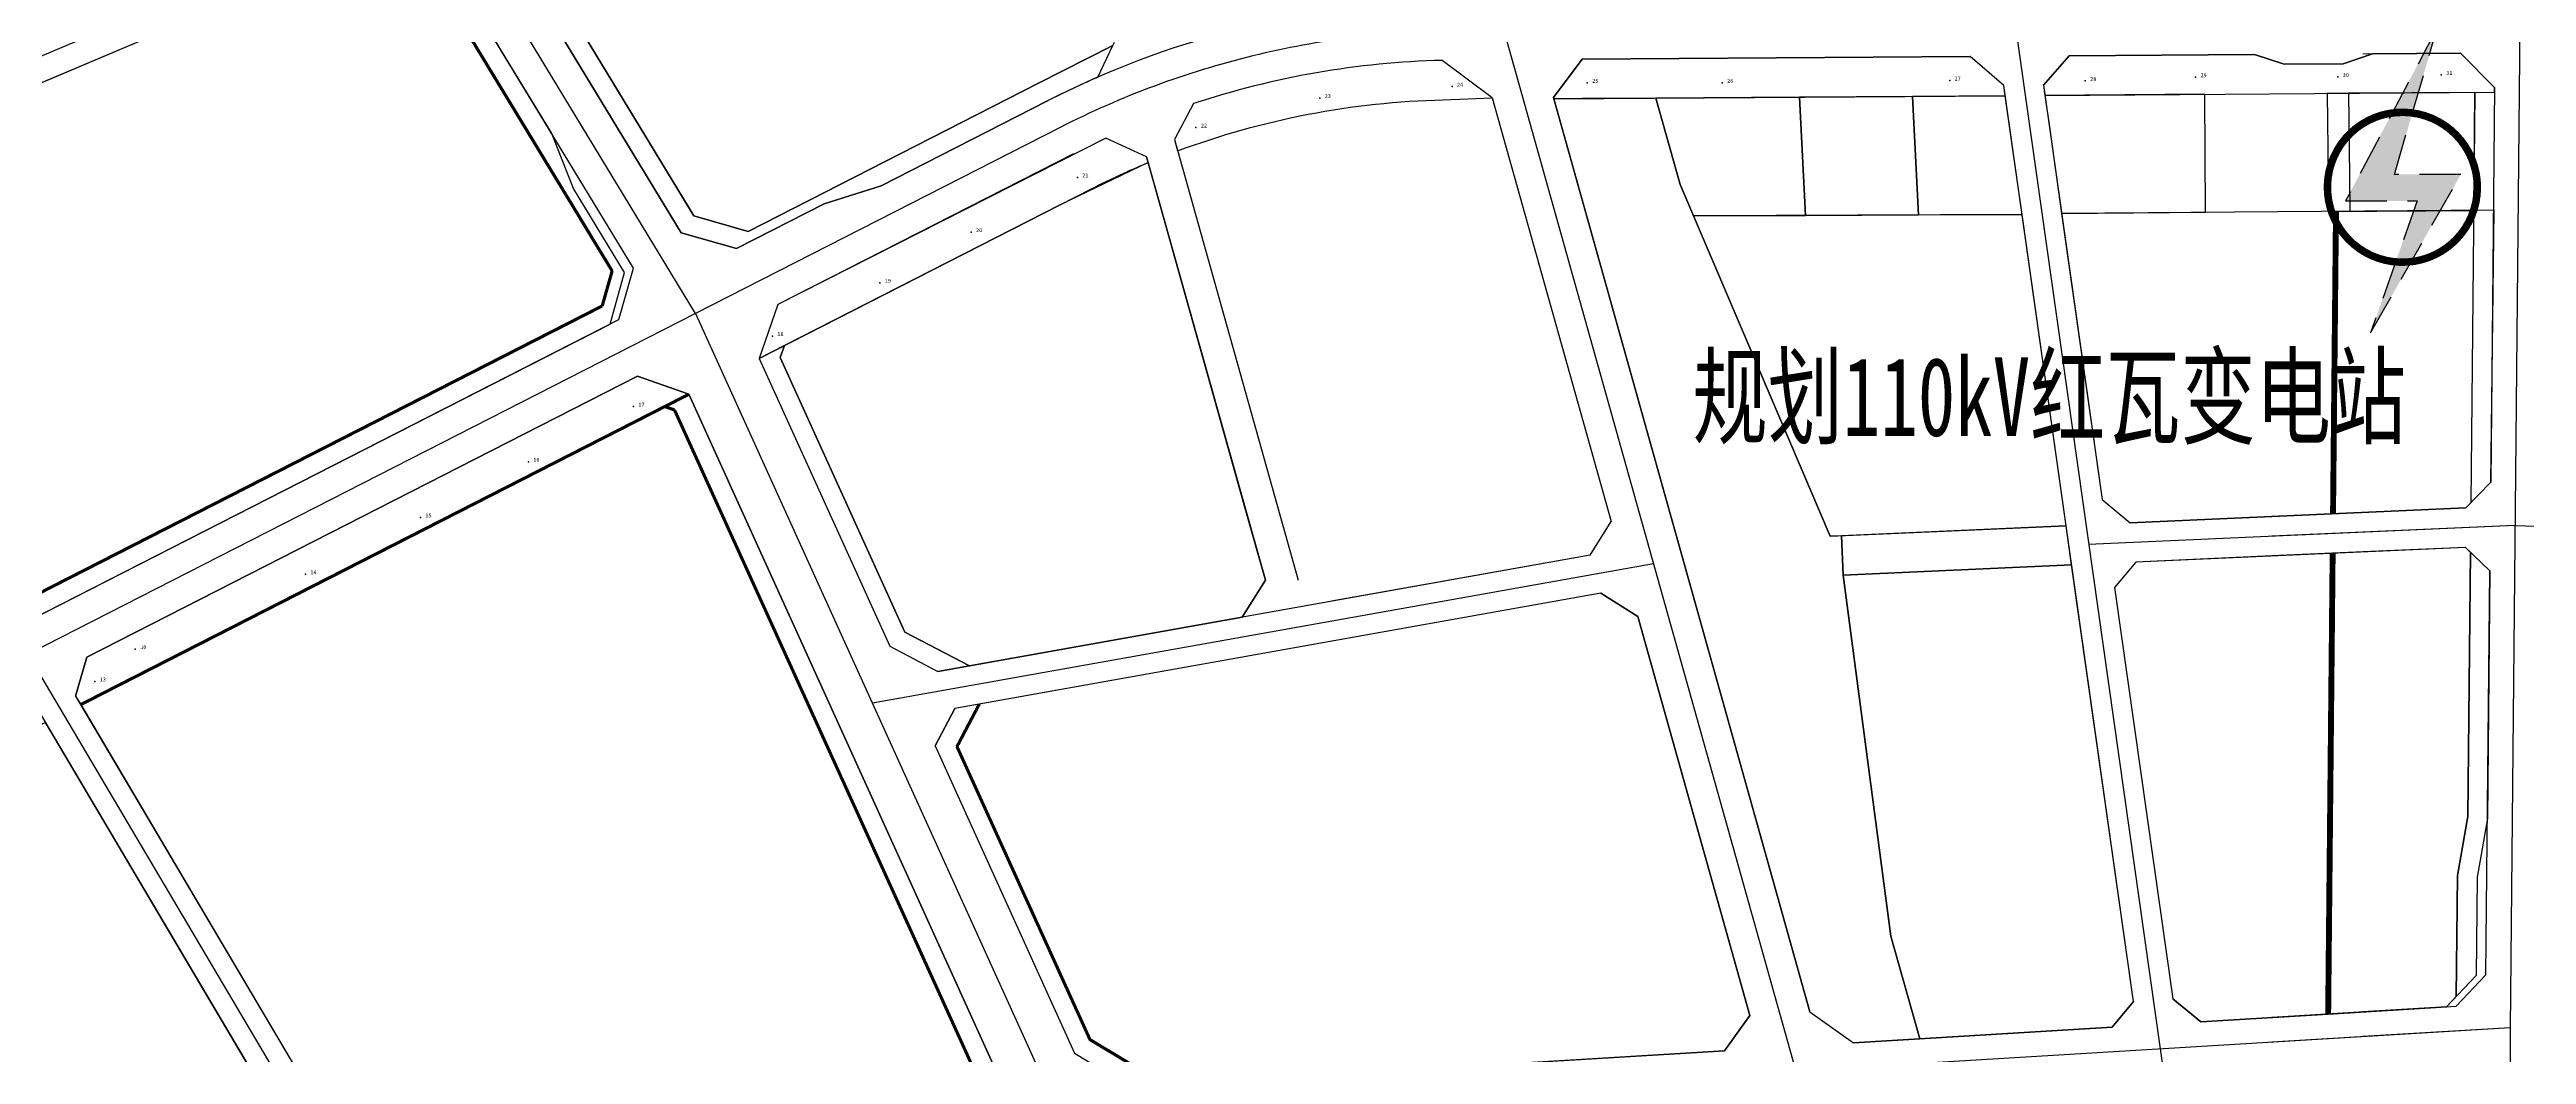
# Model space of a CAD drawing. Header units: inches. Extents: x 10610 to 28805, y 1423 to 10487.
# Drawn here: x 15224 to 16483, y 4879 to 5390 of the extents above; entities that cross this region are included whole.
import ezdxf

# ---------------------------------------------------------------- set-up
doc = ezdxf.new("R2010")
doc.units = ezdxf.units.IN
doc.header["$LTSCALE"] = 10
doc.header["$MEASUREMENT"] = 0
for name, pattern in [('CENTER', [2, 1.25, -0.25, 0.25, -0.25]), ('DASHED', [0.75, 0.5, -0.25]), ('DASHEDX2', [1.5, 1, -0.5]), ('HIDDENX2', [0.75, 0.5, -0.25])]:
    doc.linetypes.add(name, pattern=pattern)
for name, color, linetype in [('1地块界线', 7, 'DASHEDX2'), ('1道路中线', 7, 'CENTER'), ('1道路红线', 7, 'Continuous'), ('80m线', 7, 'DASHED'), ('B-C', 233, 'Continuous'), ('B-C2', 220, 'Continuous'), ('B-G12', 102, 'Continuous'), ('B-G22', 122, 'Continuous'), ('B-R21', 51, 'Continuous'), ('B-R22', 21, 'Continuous'), ('B-U12', 144, 'Continuous'), ('Error_Layer', 7, 'Continuous'), ('粘贴', 7, 'Continuous'), ('防护绿地', 5, 'Continuous')]:
    doc.layers.add(name, color=color, linetype=linetype)
doc.styles.add('LY', font='simhei.ttf', dxfattribs={"height": 110})
doc.styles.get("Standard").update_dxf_attribs({"font": ''})
doc.styles.get('Standard').set_extended_font_data('SimSun')

# ---------------------------------------------------------------- blocks, each defined once
blk = doc.blocks.new('规划110')
at = {"linetype": 'HIDDENX2'}
blk.add_hatch(color=8, dxfattribs=at).paths.add_polyline_path([(4.227091767660255, 19.33197846131247), (-6.871658793535659, -1.657935183404391), (1.783887494735751, -1.657935183404391), (-3.841519912506243, -17.62183435089514), (7.066970484783582, 1.545551573154), (-0.9647208968597454, 1.545551573154)])
at = {"color": 8, "linetype": 'HIDDENX2'}
blk.add_lwpolyline([(4.227091767660255, 19.33197846131247), (-6.871658793535659, -1.657935183404391), (1.783887494735751, -1.657935183404391), (-3.841519912506243, -17.62183435089514), (7.066970484783582, 1.545551573154), (-0.9647208968597454, 1.545551573154)], close=True, dxfattribs=at)
at = {"color": 8, "const_width": 0.9071423109291816}
blk.add_lwpolyline([(6.421601556301908, -6.40732008564396, 102.191606915449), (6.165958904286995, -6.653695816494746, 0.009785539440899585)], format="xyb", close=True, dxfattribs=at)
blk = doc.blocks.new('357457')
at = {"color": 8}
for p in [(16314.839, 5375.661, -5.138), (16314.839, 5375.661, -5.138), (16387.132, 5375.786, -5.091), (16387.132, 5375.786, -5.091), (16439.717, 5376.865, -5.165), (16439.717, 5376.865, -5.165), (15869.723, 5365.097, -4.853), (15869.723, 5365.097, -4.853), (15936.924, 5370.891, -5.213), (15936.924, 5370.891, -5.213), (16005.664, 5372.812, -4.981), (16005.664, 5372.812, -4.981), (16074.242, 5372.792, -4.997), (16074.242, 5372.792, -4.997), (16189.855, 5373.979, -5.093), (16189.855, 5373.979, -5.093), (16258.767, 5373.761, -5.013), (16258.767, 5373.761, -5.013), (15806.761, 5350.09, -5.604), (15806.761, 5350.09, -5.604), (15746.523, 5324.773, -4.917), (15746.523, 5324.773, -4.917), (15692.497, 5296.921, -5.588), (15692.497, 5296.921, -5.588), (15646.158, 5271.217, -5.792), (15646.158, 5271.217, -5.792), (15591.558, 5244.096, -5.365), (15591.558, 5244.096, -5.365), (15520.876, 5208.217, -4.851), (15520.876, 5208.217, -4.851), (15467.492, 5180.203, -5.476), (15467.492, 5180.203, -5.476), (15412.653, 5151.935, -5.197), (15412.653, 5151.935, -5.197), (15354.166, 5123.017, -5.112), (15354.166, 5123.017, -5.112), (15267.694, 5084.95, -6.237), (15267.694, 5084.95, -6.237), (15247.147, 5068.586, -5.274), (15247.147, 5068.586, -5.274)]:
    blk.add_point(p, dxfattribs=at)
for s, p in [('27', (16192.355, 5373.979)), ('28', (16261.267, 5373.761)), ('29', (16317.339, 5375.661)), ('30', (16389.632, 5375.786)), ('31', (16442.217, 5376.865)), ('23', (15872.223, 5365.097)), ('24', (15939.424, 5370.891)), ('25', (16008.164, 5372.812)), ('26', (16076.742, 5372.792)), ('22', (15809.261, 5350.09)), ('21', (15749.023, 5324.773)), ('20', (15694.997, 5296.921)), ('19', (15648.658, 5271.217)), ('18', (15594.058, 5244.096)), ('17', (15523.376, 5208.217)), ('16', (15469.992, 5180.203)), ('15', (15415.153, 5151.935)), ('14', (15356.666, 5123.017)), ('J0', (15270.194, 5084.95)), ('13', (15249.647, 5068.586))]:
    blk.add_text(s, height=2, dxfattribs=at).set_placement(p)

msp = doc.modelspace()

# ---------------------------------------------------------------- linework, layer by layer
at = {"layer": '1地块界线', "color": 8, "ltscale": 20, "const_width": 1.6, "flags": 128}
for points in [[(15510.06638409262, 5277.199463125942), (15408.36030354796, 5444.757534377091)], [(15505.01178006751, 5259.397194835586), (15510.06638409262, 5277.199463125941)], [(14988.64710610419, 4995.831099130337), (15505.01178006751, 5259.397194835587)], [(15239.9508424554, 5056.738999130846), (15549.1231194456, 5214.548651989475)], [(15536.80612409731, 5208.261733967274), (15541.75762393828, 5206.530387739101)], [(15541.75762393828, 5206.530387739101), (15695.49607569013, 4867.828964453308)], [(15685.3174863125, 5035.419416241035), (15696.65166610872, 5056.978250824394)], [(15685.3174863125, 5035.419416241035), (15752.92767969558, 4886.467293551258), (15790.94581136709, 4863.571896571869)]]:
    msp.add_lwpolyline(points, dxfattribs=at)
at = {"layer": '1道路中线', "color": 8, "ltscale": 50}
for p, q in [((15010.55782018107, 5297.786772738345), (15421.23292067873, 5471.730686818212)), ((15010.55782018107, 5297.786772738345), (15421.23292067873, 5471.730686818212)), ((16479.61434797898, 5403.114850078309), (16474.64623488373, 4892.528005638304)), ((16479.61434797898, 5403.114850078309), (16474.64623488373, 4892.528005638304)), ((16479.61434797898, 5403.114850078309), (16474.64623488373, 4892.528005638304)), ((16479.61434797898, 5403.114850078309), (16474.64623488373, 4892.528005638304)), ((16479.61434797898, 5403.114850078309), (16474.64623488373, 4892.528005638304)), ((16479.61434797898, 5403.114850078309), (16474.64623488373, 4892.528005638304)), ((15963.32968746994, 5399.491893530318), (16248.67293818526, 4382.175436939704)), ((15737.78126946679, 5350.140470388018), (15552.45533209132, 5255.545243003351)), ((15552.4553979384, 5255.545276613431), (14785.59124320293, 4864.117664711576)), ((16477.13029143136, 5147.821427858307), (16260.46007073875, 5138.169345092825)), ((16477.13029143136, 5147.821427858307), (16353.62162063399, 5142.319444664769)), ((16477.13029143136, 5147.821427858307), (16353.62162063399, 5142.319444664769)), ((16477.13029143136, 5147.821427858307), (16353.62162063399, 5142.319444664769)), ((16477.13029143136, 5147.821427858307), (16353.62162063399, 5142.319444664769)), ((16477.13029143136, 5147.821427858307), (16399.78104603098, 5144.375724447541)), ((16039.38932258264, 5128.321230518479), (15642.37336512374, 5057.446683923944)), ((15213.1793077601, 5082.369846605622), (15441.27305557507, 4696.591186310729)), ((16474.64623488373, 4892.528005638304), (15737.52942466949, 4847.808220448078)), ((16474.64623488373, 4892.528005638304), (16353.62162063399, 4885.185621531767)), ((16474.64623488373, 4892.528005638304), (16353.62162063399, 4885.185621531767)), ((16474.64623488373, 4892.528005638304), (16353.62162063399, 4885.185621531767)), ((16474.64623488373, 4892.528005638304), (16353.62162063399, 4885.185621531767)), ((16474.64623488373, 4892.528005638304), (16399.78104603098, 4887.986045507524)), ((16474.64623488373, 4892.528005638305), (16473.96693727639, 4459.312873524143)), ((16474.64623488373, 4892.528005638305), (16473.96693727639, 4459.312873524143)), ((16474.64623488373, 4892.528005638305), (16473.96693727639, 4459.312873524143)), ((16474.64623488373, 4892.528005638305), (16473.96693727639, 4459.312873524143)), ((16474.64623488373, 4892.528005638305), (16473.96693727639, 4459.312873524143)), ((16474.64623488373, 4892.528005638305), (16473.96693727639, 4459.312873524143))]:
    msp.add_line(p, q, dxfattribs=at)
for points in [[(15552.4553979384, 5255.545276613431), (15467.19449771926, 5396.010333120156), (15467.1944216014, 5396.01033258601), (15110.63176605352, 5983.43785436096), (15108.8466551839, 5986.437482116135), (15107.11416691804, 5989.467807493908), (15105.43482898868, 5992.527907427813), (15103.8091529384, 5995.616849781764), (15102.23763396387, 5998.733693633999), (15100.72075076501, 6001.877489563685), (15099.25896539913, 6005.047279940128), (15097.85272314021, 6008.242099214473), (15095.74574515154, 6013.33694547109), (15036.51961447223, 6162.333424535597)], [(16223.22147904927, 5401.315648408377), (16296.74880107577, 4881.73523179901)], [(15552.45533209132, 5255.545243003352), (15737.5294246695, 4847.808220448078)], [(17386.55385966173, 4898.930568488495), (16474.64631478054, 4892.528010485526)], [(16296.74880107577, 4881.73523179901), (16330.21677486137, 4655.218754676969)]]:
    msp.add_lwpolyline(points, dxfattribs=at)
at = {"layer": '1道路中线', "color": 8, "linetype": 'CENTER', "ltscale": 20}
msp.add_lwpolyline([(16477.13029143136, 5147.821427858307), (16730.07966432123, 5139.660225541651)], dxfattribs=at)
at = {"layer": '1道路中线', "color": 8, "ltscale": 50}
msp.add_arc((15942.36358177019, 4949.333687146279), 449.9999999999994, 90.4020586475069, 117.0409605236147, dxfattribs=at)
at = {"layer": '1道路红线', "color": 8}
for p, q in [((15545.06825975584, 5296.623401118555), (15280.7686541473, 5732.050076087526)), ((15545.06825975583, 5296.623401118555), (15280.76865414729, 5732.050076087526)), ((15048.30986568775, 5300.201857814498), (15397.71508186917, 5448.19454309994)), ((16003.07659777396, 5384.770442682173), (16200.25287427688, 5386.15410006483)), ((16250.52370630263, 5386.506868709712), (16344.76790858105, 5387.168214428213)), ((16344.76790858105, 5387.168214428212), (16359.80262521735, 5382.273595376033)), ((16359.80262521735, 5382.273595376033), (16389.80188659401, 5382.484111063894)), ((16389.80188659401, 5382.484111063894), (16404.76643133437, 5387.589245803936)), ((16404.76643133437, 5387.589245803937), (16449.46736693427, 5387.902928467243)), ((16404.76643133437, 5387.589245803936), (16449.46736693426, 5387.902928467244)), ((16449.46736693427, 5387.902928467243), (16466.79666559715, 5370.5265576486)), ((16449.46736693427, 5387.902928467243), (16466.79666559715, 5370.5265576486)), ((16449.46736693427, 5387.902928467243), (16466.79666559715, 5370.5265576486)), ((15957.381828932, 5365.155035830689), (16017.78901173022, 5149.789082709858)), ((15957.381828932, 5365.155035830689), (16017.78901173022, 5149.789082709858)), ((16237.53348512341, 5371.548938244643), (16267.3373153956, 5160.940335583976)), ((16466.79666559715, 5370.5265576486), (16464.84334144649, 5169.777984672289)), ((16466.79666559715, 5370.5265576486), (16464.84334144649, 5169.777984672289)), ((16466.79666559715, 5370.5265576486), (16464.84334144649, 5169.777984672289)), ((15805.56865824297, 5362.264854409274), (15795.84308905265, 5343.974888351752)), ((15761.00673151355, 5344.725509096341), (15594.30767156474, 5260.066744286638)), ((15781.703051524, 5335.142268629278), (15761.00673151355, 5344.725509096341)), ((15795.84308905265, 5343.974888351752), (15858.66998077002, 5119.982098263686)), ((15744.60067987691, 5336.780244279958), (15594.30767156474, 5260.066744286638)), ((15781.703051524, 5335.142268629278), (15842.05816261082, 5119.961963526384)), ((15594.30767156474, 5260.066744286638), (15584.76043604054, 5232.762479887908)), ((15594.30767156474, 5260.066744286638), (15584.76043604054, 5232.762479887908)), ((15584.76043604054, 5232.762479887908), (15651.19260527629, 5086.405664037876)), ((15584.76043604054, 5232.762479887908), (15651.19260527629, 5086.405664037876)), ((15243.11246012107, 5080.807481641642), (15523.01564018793, 5223.677418462585)), ((15523.01564018793, 5223.677418462585), (15549.09567428522, 5214.558248490824)), ((15549.09567428522, 5214.558248490824), (15706.25870801779, 4868.312123292041)), ((16452.2341041617, 5156.722286261439), (16464.84334144649, 5169.777984672287)), ((16007.07342220992, 5132.710350321615), (16017.78901173022, 5149.789082709858)), ((16007.07342220992, 5132.710350321615), (16017.78901173022, 5149.789082709858)), ((16267.3373153956, 5160.940335583976), (16281.57639158214, 5149.119938504004)), ((16452.2341041617, 5156.722286261439), (16281.57639158214, 5149.119938504004)), ((16452.2341041617, 5156.722286261439), (16353.62162063399, 5152.32936207612)), ((16452.03922265413, 5136.693769985263), (16284.39170827786, 5129.225518561445)), ((16452.03922265413, 5136.693769985263), (16353.62162063399, 5132.30952725342)), ((16464.40521640536, 5124.750651772452), (16452.03922265413, 5136.693769985263)), ((16007.07342220992, 5132.710350321615), (15675.65334609718, 5073.545857848418)), ((16007.07342220992, 5132.710350321615), (15875.74871315827, 5109.266508743387)), ((16284.39170827786, 5129.225518561445), (16273.65555342838, 5116.292541283437)), ((16464.40521640536, 5124.750651772451), (16463.18108122278, 4998.942863571751)), ((16464.40521640536, 5124.750651772451), (16463.18108122278, 4998.942863571751)), ((16012.50010864147, 5113.36292437852), (15684.18375417108, 5054.752502491213)), ((16012.50010864147, 5113.36292437852), (15684.18375417108, 5054.752502491213)), ((15842.05816261082, 5119.961963526384), (15830.25162396137, 5101.144453426416)), ((16012.50010864147, 5113.36292437852), (16031.31761874144, 5101.556385729074)), ((16012.50010864147, 5113.36292437852), (16031.31761874144, 5101.556385729074)), ((16273.65555342838, 5116.292541283437), (16303.25392424365, 4907.135816744819)), ((15830.25162396137, 5101.144453426416), (15675.65334609718, 5073.545857848418)), ((16031.31761874144, 5101.556385729074), (16088.20409583303, 4898.742584604743)), ((16031.31761874144, 5101.556385729074), (16088.20409583303, 4898.742584604743)), ((15651.19260527629, 5086.405664037876), (15675.65334609718, 5073.545857848418)), ((15651.19260527629, 5086.405664037876), (15675.65334609718, 5073.545857848418)), ((15237.3864884974, 5061.076132629307), (15437.46101648271, 4722.686833910273)), ((15219.53854865515, 5051.966075226466), (15419.61307664046, 4713.576776507432)), ((15674.18921210165, 5035.74180360649), (15684.18375417108, 5054.752502491213)), ((15674.18921210165, 5035.74180360649), (15684.18375417108, 5054.752502491213)), ((15674.18921210165, 5035.74180360649), (15745.1063652668, 4879.504112653396)), ((15674.18921210165, 5035.74180360649), (15745.10636526679, 4879.504112653396)), ((16088.20409583303, 4898.742584604743), (16075.46233339412, 4880.833092588308)), ((16088.20409583303, 4898.742584604743), (16075.46233339412, 4880.833092588308)), ((16118.8405137399, 4900.601250705974), (16141.0345168551, 4884.811259845104)), ((16283.2266000902, 4905.920788649318), (16272.50100163226, 4892.787136771912)), ((16317.48244403865, 4895.516094264245), (16303.25392424365, 4907.135816744819)), ((16382.38507785588, 4899.453640935773), (16317.48244403865, 4895.516094264245)), ((16442.28452151874, 4903.087651470465), (16353.62162063399, 4897.708604585405)), ((16272.50100163226, 4892.787136771912), (16141.0345168551, 4884.811259845104)), ((15745.1063652668, 4879.504112653396), (15773.33605915569, 4862.503538985616)), ((15745.10636526679, 4879.504112653396), (15773.33605915569, 4862.503538985616)), ((16075.46233339412, 4880.833092588308), (15773.33605915569, 4862.503538985616)), ((16075.46233339412, 4880.833092588308), (15773.33605915569, 4862.503538985616))]:
    msp.add_line(p, q, dxfattribs=at)
for points in [[(15479.1749504381, 5347.364460227), (15422.90968394346, 5440.059995064123)], [(15957.381828932, 5365.155035830689), (15931.98156974094, 5384.209777344706)], [(15957.381828932, 5365.155035830689), (15931.98156974094, 5384.209777344706)], [(16118.8405137399, 4900.601250705974), (15988.47837057596, 5365.373251531806), (16003.07659777396, 5384.770442682173)], [(16283.2266000902, 4905.920788649318), (16217.35425776745, 5371.407333293973), (16200.25287427688, 5386.154100064831)], [(16237.53348512341, 5371.548938244643), (16250.52370630263, 5386.506868709712)], [(16399.78104603098, 5387.554261548717), (16449.46736693426, 5387.902928467244)], [(16404.76643133437, 5387.589245803937), (16449.46736693426, 5387.902928467244)], [(16449.46736693427, 5387.902928467243), (16466.79666559715, 5370.5265576486)], [(16449.46736693427, 5387.902928467243), (16466.79666559715, 5370.5265576486)], [(16449.46736693427, 5387.902928467243), (16466.79666559715, 5370.5265576486)], [(16449.46736693427, 5387.902928467243), (16466.79666559715, 5370.5265576486)], [(16449.46736693427, 5387.902928467243), (16466.79666559715, 5370.5265576486)], [(16449.46736693427, 5387.902928467243), (16466.79666559715, 5370.5265576486)], [(16449.46736693427, 5387.902928467243), (16466.79666559715, 5370.5265576486)], [(16449.46736693427, 5387.902928467243), (16466.79666559715, 5370.5265576486)], [(15730.96185905669, 5363.50069649608), (15646.78730964105, 5320.535795010963)], [(16466.79666559715, 5370.5265576486), (16464.84334144649, 5169.777984672289)], [(16466.79666559715, 5370.5265576486), (16464.84334144649, 5169.777984672289)], [(16466.79666559715, 5370.5265576486), (16464.84334144649, 5169.777984672289)], [(16466.79666559715, 5370.5265576486), (16464.84334144649, 5169.777984672289)], [(16466.79666559715, 5370.5265576486), (16464.84334144649, 5169.777984672289)], [(16466.79666559715, 5370.5265576486), (16464.84334144649, 5169.777984672289)], [(16466.79666559715, 5370.5265576486), (16464.84334144649, 5169.777984672289)], [(16466.79666559715, 5370.5265576486), (16464.84334144649, 5169.777984672289)], [(15490.46720358059, 5319.124682979898), (15479.1749504381, 5347.364460227001)], [(15516.41133766223, 5276.382409915003), (15490.46720358059, 5319.124682979897)], [(15646.78730964105, 5320.535795010965), (15617.79372062156, 5311.350382893426)], [(15617.79372062156, 5311.350382893427), (15573.2596335947, 5288.619014859717)], [(15617.79372062156, 5311.350382893427), (15573.2596335947, 5288.619014859717)], [(15573.2596335947, 5288.619014859717), (15545.0683451513, 5296.623376872191)], [(15573.2596335947, 5288.619014859717), (15545.0683451513, 5296.623376872191)], [(15508.97535648414, 5250.192953475561), (15516.41133766223, 5276.382409915003)], [(14987.64090233554, 4984.090151395925), (15508.97535648414, 5250.192953475561)], [(16452.2341041617, 5156.722286261439), (16464.84334144649, 5169.777984672287)], [(16452.2341041617, 5156.722286261439), (16464.84334144649, 5169.777984672287)], [(16452.2341041617, 5156.722286261439), (16464.84334144649, 5169.777984672287)], [(16452.2341041617, 5156.722286261439), (16464.84334144649, 5169.777984672287)], [(16452.2341041617, 5156.722286261439), (16464.84334144649, 5169.777984672287)], [(16452.2341041617, 5156.722286261439), (16464.84334144649, 5169.777984672287)], [(16452.2341041617, 5156.722286261439), (16464.84334144649, 5169.777984672287)], [(16452.2341041617, 5156.722286261439), (16464.84334144649, 5169.777984672287)], [(16452.2341041617, 5156.722286261439), (16464.84334144649, 5169.777984672287)], [(16452.2341041617, 5156.722286261439), (16464.84334144649, 5169.777984672287)], [(16452.2341041617, 5156.722286261439), (16353.62162063399, 5152.32936207612)], [(16452.2341041617, 5156.722286261439), (16353.62162063399, 5152.32936207612)], [(16452.2341041617, 5156.722286261439), (16353.62162063399, 5152.32936207612)], [(16452.2341041617, 5156.722286261439), (16399.78104603098, 5154.385641858891)], [(16452.03922265413, 5136.693769985263), (16353.62162063399, 5132.30952725342)], [(16452.03922265413, 5136.693769985263), (16353.62162063399, 5132.30952725342)], [(16452.03922265413, 5136.693769985263), (16353.62162063399, 5132.30952725342)], [(16452.03922265413, 5136.693769985263), (16399.78104603098, 5134.365807036192)], [(16464.40521640536, 5124.750651772452), (16452.03922265413, 5136.693769985263)], [(16464.40521640536, 5124.750651772452), (16452.03922265413, 5136.693769985263)], [(16464.40521640536, 5124.750651772452), (16452.03922265413, 5136.693769985263)], [(16464.40521640536, 5124.750651772452), (16452.03922265413, 5136.693769985263)], [(16464.40521640536, 5124.750651772452), (16452.03922265413, 5136.693769985263)], [(16464.40521640536, 5124.750651772452), (16452.03922265413, 5136.693769985263)], [(16464.40521640536, 5124.750651772452), (16452.03922265413, 5136.693769985263)], [(16464.40521640536, 5124.750651772452), (16452.03922265413, 5136.693769985263)], [(16464.40521640536, 5124.750651772452), (16452.03922265413, 5136.693769985263)], [(16464.40521640536, 5124.750651772452), (16452.03922265413, 5136.693769985263)], [(16464.40521640536, 5124.750651772451), (16463.18108122278, 4998.942863571751)], [(16464.40521640536, 5124.750651772451), (16463.18108122278, 4998.942863571751)], [(16464.40521640536, 5124.750651772451), (16463.18108122278, 4998.942863571751)], [(16464.40521640536, 5124.750651772451), (16463.18108122278, 4998.942863571751)], [(16464.40521640536, 5124.750651772451), (16463.18108122278, 4998.942863571751)], [(16464.40521640536, 5124.750651772451), (16463.18108122278, 4998.942863571751)], [(16464.40521640536, 5124.750651772451), (16463.18108122278, 4998.942863571751)], [(16464.40521640536, 5124.750651772451), (16463.18108122278, 4998.942863571751)], [(15237.3864884974, 5061.076132629307), (15243.11246012107, 5080.807481641642)], [(16463.18108122278, 4998.94286357176), (16457.88942565777, 4968.99293233008)], [(16463.18108122278, 4998.94286357176), (16457.88942565777, 4968.99293233008)], [(16463.18108122278, 4998.94286357176), (16457.88942565777, 4968.99293233008)], [(16463.18108122278, 4998.94286357176), (16457.88942565777, 4968.99293233008)], [(16463.18108122278, 4998.94286357176), (16457.88942565777, 4968.99293233008)], [(16463.18108122278, 4998.94286357176), (16457.88942565777, 4968.99293233008)], [(16463.18108122278, 4998.94286357176), (16457.88942565777, 4968.99293233008)], [(16463.18108122278, 4998.94286357176), (16457.88942565777, 4968.99293233008)], [(16457.88942565777, 4968.992932330065), (16457.40293859064, 4918.995299082761)], [(16457.88942565777, 4968.992932330065), (16457.40293859064, 4918.995299082761)], [(16457.88942565777, 4968.992932330065), (16457.40293859064, 4918.995299082761)], [(16457.88942565777, 4968.992932330065), (16457.40293859064, 4918.995299082761)], [(16457.88942565777, 4968.992932330065), (16457.40293859064, 4918.995299082761)], [(16457.88942565777, 4968.992932330065), (16457.40293859064, 4918.995299082761)], [(16457.88942565777, 4968.992932330065), (16457.40293859064, 4918.995299082761)], [(16457.88942565777, 4968.992932330065), (16457.40293859064, 4918.995299082761)], [(16457.40293859064, 4918.995299082761), (16442.28452151874, 4903.087651470465)], [(16457.40293859064, 4918.995299082761), (16442.28452151874, 4903.087651470465)], [(16457.40293859064, 4918.995299082761), (16442.28452151874, 4903.087651470465)], [(16457.40293859064, 4918.995299082761), (16442.28452151874, 4903.087651470465)], [(16457.40293859064, 4918.995299082761), (16442.28452151874, 4903.087651470465)], [(16457.40293859064, 4918.995299082761), (16442.28452151874, 4903.087651470465)], [(16457.40293859064, 4918.995299082761), (16442.28452151874, 4903.087651470465)], [(16457.40293859064, 4918.995299082761), (16442.28452151874, 4903.087651470465)], [(16442.28452151874, 4903.087651470465), (16353.62162063399, 4897.708604585405)], [(16442.28452151874, 4903.087651470465), (16353.62162063399, 4897.708604585405)], [(16442.28452151874, 4903.087651470465), (16353.62162063399, 4897.708604585405)], [(16442.28452151874, 4903.087651470465), (16399.78104603098, 4900.509028561162)]]:
    msp.add_lwpolyline(points, dxfattribs=at)
msp.add_lwpolyline([(15926.7712202658, 5414.072192397044, 0.1100448968967663), (15730.96185905683, 5363.500696496159)], format="xyb", dxfattribs=at)
msp.add_arc((15942.36358177019, 4949.333687146279), 434.9999999999994, 91.36759071064922, 108.3288868544648, dxfattribs=at)
at = {"layer": '80m线', "color": 8, "ltscale": 150, "const_width": 3, "flags": 128}
for points in [[(16386.17919755236, 5307.456842738328), (16384.68323964496, 5153.713074690458)], [(16384.48835813739, 5133.684558414282), (16382.20914015489, 4899.442967056022)]]:
    msp.add_lwpolyline(points, dxfattribs=at)
at = {"layer": 'B-C', "color": 8}
for points in [[(15408.36030354796, 5444.75753437709), (15397.71508186917, 5448.194543099941), (15048.30986568775, 5300.201857814498), (15026.17483762787, 5272.750362507408), (14975.61706469436, 5005.592145778936), (14988.6471061042, 4995.831099130338), (15505.01178006751, 5259.397194835587), (15510.06638409262, 5277.199463125944)], [(15541.75762393828, 5206.530387739099), (15536.80612409731, 5208.261733967274), (15239.9508424554, 5056.738999130843), (15437.46101648271, 4722.686833910271), (15454.95641697642, 4717.609727083513), (15683.81630156195, 4834.425824863339), (15695.49607569013, 4867.828964453307)]]:
    msp.add_lwpolyline(points, close=True, dxfattribs=at)
at = {"layer": 'B-C2', "color": 8}
msp.add_lwpolyline([(15447.74280878238, 5746.047258465666), (15447.00680695155, 5850.869994786112), (15346.44642915497, 5850.163920657883), (15346.46626945174, 5845.163824533942), (15260.66113891009, 5844.56145690923), (15256.59006987142, 5835.555993732959), (15259.57694241943, 5786.235073037328), (15551.57852335356, 5305.170210036115), (15579.27908726385, 5297.305179605426), (15726.41558544995, 5372.40751390145), (15764.52744331647, 5391.860807444638), (15765.3239866946, 5393.537524703304), (15738.70580037776, 5488.437680627188), (15738.14876874357, 5492.460523605428), (15737.70354376615, 5534.948985562726), (15613.96861673962, 5472.19459536312)], close=True, dxfattribs=at)
at = {"layer": 'B-G12', "color": 8}
for points in [[(15764.52744331649, 5391.860807444667), (15726.41558544995, 5372.40751390145), (15579.27908726385, 5297.305179605425), (15551.57852335355, 5305.170210036116), (15259.57694241943, 5786.235073037329), (15256.59006987142, 5835.555993732956), (15260.66112968429, 5844.561436501196), (15274.26654409499, 5874.657612378074), (15257.75270892982, 5874.541772973173), (15241.39317518328, 5838.353445696879), (15243.53222642038, 5803.032227689288), (15269.47636050202, 5760.289954624398), (15280.76865414729, 5732.050076087535), (15545.06825975584, 5296.623401118557), (15573.2596335947, 5288.619014859717), (15617.79372062156, 5311.350382893427), (15646.78730964105, 5320.535795010966), (15730.96185905669, 5363.50069649608, -0.01540461567437847), (15756.86517088184, 5375.731786998865)], [(15932.45890362741, 5364.215474347027), (15957.381828932, 5365.15503583069), (15931.98156974101, 5384.209777344653, 0.07414302883110346), (15805.56865824297, 5362.264854409274), (15795.84308905265, 5343.974888351754), (15797.45902156011, 5338.213705185675, -0.08339595910392075)], [(15753.69322709041, 5318.966609469218, -0.01912999695240896), (15782.49845773884, 5332.306456567856), (15781.70305152401, 5335.142268629275), (15761.00673151355, 5344.72550909634), (15594.30767156474, 5260.066744286638), (15584.76043604054, 5232.762479887906), (15584.769135134, 5232.743314901502)]]:
    msp.add_lwpolyline(points, format="xyb", close=True, dxfattribs=at)
for points in [[(15422.90968394346, 5440.059995064121), (15408.36030354796, 5444.757534377094), (15510.06638409262, 5277.199463125945), (15505.01178006751, 5259.397194835587), (14988.64710610419, 4995.831099130337), (14975.61706469436, 5005.592145778938), (14973.54611827529, 4994.648816590212), (14987.64090233554, 4984.090151395926), (15513.44085101469, 5252.472259202995), (15520.87683219278, 5278.661715642435)], [(16200.25287427688, 5386.154100064831), (16003.07659777396, 5384.770442682174), (15988.47837057597, 5365.373251531806), (15988.67593271964, 5364.668895569458), (16218.08002442377, 5366.278707209722), (16217.35425776745, 5371.407333293974)], [(16135.70358227744, 5122.601857525742), (16134.81351811901, 5142.582042354557), (16129.07539262043, 5142.326424106448), (16052.79611451702, 5321.206505789042), (16040.50350212622, 5365.032588404653), (16003.21694156587, 5364.770935097733), (15988.67593271964, 5364.668895569458), (16118.8405137399, 4900.601250705972), (16141.03451685509, 4884.811259845104), (16174.62733058948, 4886.849286102708), (16159.9768707021, 4939.081655022193)], [(15595.5230683682, 5233.245638726643), (15597.64555999873, 5239.315780446426), (15584.769135134, 5232.743314901501), (15651.19260527629, 5086.405664037877), (15675.65334609718, 5073.545857848419), (15691.69559495575, 5076.409690127314), (15658.88117389728, 5093.661297432313)], [(15549.10437337868, 5214.539083504418), (15536.80612409731, 5208.261733967273), (15541.75762393828, 5206.5303877391), (15695.49607569013, 4867.828964453308), (15683.81630156195, 4834.425824863339), (15696.71147249359, 4841.007858893313), (15706.25870801779, 4868.312123292046)], [(16134.81351811901, 5142.582042354557), (16135.70358227744, 5122.601857525735), (16251.83136541337, 5127.775041780666), (16249.01604871765, 5147.669461723226)], [(15696.65166610872, 5056.978250824394), (15684.18375417108, 5054.752502491213), (15674.18921210165, 5035.741803606488), (15745.10636526679, 4879.504112653398), (15773.33605915569, 4862.503538985616), (15790.94581136709, 4863.571896571868), (15752.92767969558, 4886.467293551254), (15685.3174863125, 5035.419416241039)]]:
    msp.add_lwpolyline(points, close=True, dxfattribs=at)
at = {"layer": 'B-G22', "color": 8}
for points in [[(16449.46736693427, 5387.902928467244), (16404.76643133437, 5387.589245803937), (16389.80188659401, 5382.484111063894), (16359.80262521736, 5382.273595376032), (16344.76790858105, 5387.168214428214), (16250.52370630263, 5386.506868709713), (16237.53348512341, 5371.548938244642), (16238.25925177972, 5366.42031216039), (16466.77231395192, 5368.023871123547), (16466.79666559716, 5370.526557648597)], [(15549.10437337868, 5214.539083504419), (15549.09567428522, 5214.558248490823), (15523.01564018792, 5223.677418462584), (15243.11246012107, 5080.807481641641), (15237.3864884974, 5061.076132629303), (15239.9508424554, 5056.738999130844)]]:
    msp.add_lwpolyline(points, close=True, dxfattribs=at)
at = {"layer": 'B-R21', "color": 8}
for points in [[(15831.80759734759, 5156.507663154788), (15782.49845773883, 5332.306456567862), (15738.04538016202, 5310.97953729123), (15597.64555999873, 5239.315780446421), (15595.5230683682, 5233.245638726645), (15658.88117389728, 5093.661297432312), (15691.69559495575, 5076.409690127315), (15830.25162396137, 5101.144453426416), (15842.05816261081, 5119.961963526382)], [(16226.61429342015, 5305.971342295823), (16059.63648448265, 5305.16537419189), (16129.07539262042, 5142.326424106447), (16249.01604871765, 5147.669461723226)], [(16452.2341041617, 5156.722286261439), (16464.84334144649, 5169.777984672285), (16466.5276578944, 5308.071360373099), (16246.7418101554, 5306.478360063272), (16267.3373153956, 5160.94033558397), (16281.57639158215, 5149.119938504004)], [(16454.49784715479, 5134.319222201791), (16452.03922265413, 5136.693769985263), (16384.48835813739, 5133.684558414282), (16382.20914015489, 4899.442967056021), (16442.28452151873, 4903.087651470463), (16447.29901978024, 4908.36392284974), (16447.89795158843, 4969.917815870802), (16453.18960715345, 4999.867747112518)], [(16159.9768707021, 4939.081655022185), (16174.62733058948, 4886.849286102707), (16272.50100163226, 4892.787136771912), (16283.2266000902, 4905.920788649319), (16251.83136541337, 5127.775041780666), (16135.70358227743, 5122.601857525735)], [(16384.48835813739, 5133.684558414282), (16353.62162063399, 5132.30952725342), (16284.39170827787, 5129.225518561445), (16273.65555342838, 5116.292541283437), (16303.25392424366, 4907.13581674482), (16317.48244403865, 4895.516094264245), (16382.20914015489, 4899.442967056021)], [(16031.31761874144, 5101.556385729074), (16012.50010864147, 5113.362924378519), (15696.65166610872, 5056.978250824394), (15685.3174863125, 5035.419416241037), (15752.92767969558, 4886.467293551254), (15790.94581136709, 4863.571896571869), (16075.46233339412, 4880.833092588308), (16088.20409583303, 4898.742584604742)]]:
    msp.add_lwpolyline(points, close=True, dxfattribs=at)
at = {"layer": 'B-R22', "color": 8}
for points in [[(16113.50158682438, 5365.544842417174), (16040.50350212622, 5365.032588404653), (16052.79611451704, 5321.20650578897), (16059.63648444019, 5305.165374191685), (16116.578702335, 5305.440222757986)], [(16170.96707812046, 5365.948098593272), (16113.50158682438, 5365.544842417174), (16116.578702335, 5305.440222757986), (16174.05083128808, 5305.705438372409)], [(16218.08002442377, 5366.278707209722), (16170.96707812046, 5365.948098593272), (16174.05083128808, 5305.705438372409), (16226.61429342015, 5305.971342295823), (16224.12525661709, 5323.560107171836)], [(16319.52307180036, 5366.990569832911), (16238.25925177972, 5366.420312160391), (16240.36100458196, 5351.568287545605), (16246.74181015539, 5306.478360063271), (16319.94398472411, 5307.008926921728)]]:
    msp.add_lwpolyline(points, close=True, dxfattribs=at)
at = {"layer": 'B-U12', "color": 8}
msp.add_lwpolyline([(16456.77093203919, 5367.930497954377), (16381.77879022179, 5367.427440768573), (16382.17063132097, 5325.133666863131), (16382.33334566473, 5307.45199148289), (16456.187761331, 5307.996417156333)], close=True, dxfattribs=at)
at = {"layer": 'Error_Layer', "color": 8}
for points in [[(15764.52744331649, 5391.860807444667), (15726.41558544995, 5372.40751390145), (15579.27908726385, 5297.305179605425), (15551.57852335355, 5305.170210036116), (15259.57694241943, 5786.235073037329), (15256.59006987142, 5835.555993732956), (15260.66112968429, 5844.561436501196), (15274.26654409499, 5874.657612378074), (15257.75270892982, 5874.541772973173), (15241.39317518328, 5838.353445696879), (15243.53222642038, 5803.032227689288), (15269.47636050202, 5760.289954624398), (15280.76865414729, 5732.050076087535), (15545.06825975584, 5296.623401118557), (15573.2596335947, 5288.619014859717), (15617.79372062156, 5311.350382893427), (15646.78730964105, 5320.535795010966), (15730.96185905669, 5363.50069649608, -0.01540461567437847), (15756.86517088184, 5375.731786998865)], [(15932.45890362741, 5364.215474347027), (15957.381828932, 5365.15503583069), (15931.98156974101, 5384.209777344653, 0.07414302883110346), (15805.56865824297, 5362.264854409274), (15795.84308905265, 5343.974888351754), (15797.45902156011, 5338.213705185675, -0.08339595910392075)], [(15753.69322709041, 5318.966609469218, -0.01912999695240896), (15782.49845773884, 5332.306456567856), (15781.70305152401, 5335.142268629275), (15761.00673151355, 5344.72550909634), (15594.30767156474, 5260.066744286638), (15584.76043604054, 5232.762479887906), (15584.769135134, 5232.743314901502)]]:
    msp.add_lwpolyline(points, format="xyb", close=True, dxfattribs=at)
for points in [[(15447.74280878238, 5746.047258465666), (15447.00680695155, 5850.869994786112), (15346.44642915497, 5850.163920657883), (15346.46626945174, 5845.163824533942), (15260.66113891009, 5844.56145690923), (15256.59006987142, 5835.555993732959), (15259.57694241943, 5786.235073037328), (15551.57852335356, 5305.170210036115), (15579.27908726385, 5297.305179605426), (15726.41558544995, 5372.40751390145), (15764.52744331647, 5391.860807444638), (15765.3239866946, 5393.537524703304), (15738.70580037776, 5488.437680627188), (15738.14876874357, 5492.460523605428), (15737.70354376615, 5534.948985562726), (15613.96861673962, 5472.19459536312)], [(15422.90968394346, 5440.059995064121), (15408.36030354796, 5444.757534377094), (15510.06638409262, 5277.199463125945), (15505.01178006751, 5259.397194835587), (14988.64710610419, 4995.831099130337), (14975.61706469436, 5005.592145778938), (14973.54611827529, 4994.648816590212), (14987.64090233554, 4984.090151395926), (15513.44085101469, 5252.472259202995), (15520.87683219278, 5278.661715642435)], [(15408.36030354796, 5444.75753437709), (15397.71508186917, 5448.194543099941), (15048.30986568775, 5300.201857814498), (15026.17483762787, 5272.750362507408), (14975.61706469436, 5005.592145778936), (14988.6471061042, 4995.831099130338), (15505.01178006751, 5259.397194835587), (15510.06638409262, 5277.199463125944)], [(16200.25287427688, 5386.154100064831), (16003.07659777396, 5384.770442682174), (15988.47837057597, 5365.373251531806), (15988.67593271964, 5364.668895569458), (16218.08002442377, 5366.278707209722), (16217.35425776745, 5371.407333293974)], [(16449.46736693427, 5387.902928467244), (16404.76643133437, 5387.589245803937), (16389.80188659401, 5382.484111063894), (16359.80262521736, 5382.273595376032), (16344.76790858105, 5387.168214428214), (16250.52370630263, 5386.506868709713), (16237.53348512341, 5371.548938244642), (16238.25925177972, 5366.42031216039), (16466.77231395192, 5368.023871123547), (16466.79666559716, 5370.526557648597)], [(16135.70358227744, 5122.601857525742), (16134.81351811901, 5142.582042354557), (16129.07539262043, 5142.326424106448), (16052.79611451702, 5321.206505789042), (16040.50350212622, 5365.032588404653), (16003.21694156587, 5364.770935097733), (15988.67593271964, 5364.668895569458), (16118.8405137399, 4900.601250705972), (16141.03451685509, 4884.811259845104), (16174.62733058948, 4886.849286102708), (16159.9768707021, 4939.081655022193)], [(16113.50158682438, 5365.544842417174), (16040.50350212622, 5365.032588404653), (16052.79611451704, 5321.20650578897), (16059.63648444019, 5305.165374191685), (16116.578702335, 5305.440222757986)], [(16170.96707812046, 5365.948098593272), (16113.50158682438, 5365.544842417174), (16116.578702335, 5305.440222757986), (16174.05083128808, 5305.705438372409)], [(16218.08002442377, 5366.278707209722), (16170.96707812046, 5365.948098593272), (16174.05083128808, 5305.705438372409), (16226.61429342015, 5305.971342295823), (16224.12525661709, 5323.560107171836)], [(16319.52307180036, 5366.990569832911), (16238.25925177972, 5366.420312160391), (16240.36100458196, 5351.568287545605), (16246.74181015539, 5306.478360063271), (16319.94398472411, 5307.008926921728)], [(16456.77093203919, 5367.930497954377), (16392.5916881164, 5367.502934778839), (16392.98352921558, 5325.209160873397), (16393.14624355933, 5307.527485493156), (16456.187761331, 5307.996417156333)], [(15831.80759734759, 5156.507663154788), (15782.49845773883, 5332.306456567862), (15738.04538016202, 5310.97953729123), (15597.64555999873, 5239.315780446421), (15595.5230683682, 5233.245638726645), (15658.88117389728, 5093.661297432312), (15691.69559495575, 5076.409690127315), (15830.25162396137, 5101.144453426416), (15842.05816261081, 5119.961963526382)], [(16226.61429342015, 5305.971342295823), (16059.63648448265, 5305.16537419189), (16129.07539262042, 5142.326424106447), (16249.01604871765, 5147.669461723226)], [(16452.2341041617, 5156.722286261439), (16464.84334144649, 5169.777984672285), (16466.5276578944, 5308.071360373099), (16246.7418101554, 5306.478360063272), (16267.3373153956, 5160.94033558397), (16281.57639158215, 5149.119938504004)], [(15595.5230683682, 5233.245638726643), (15597.64555999873, 5239.315780446426), (15584.769135134, 5232.743314901501), (15651.19260527629, 5086.405664037877), (15675.65334609718, 5073.545857848419), (15691.69559495575, 5076.409690127314), (15658.88117389728, 5093.661297432313)], [(15549.10437337868, 5214.539083504419), (15549.09567428522, 5214.558248490823), (15523.01564018792, 5223.677418462584), (15243.11246012107, 5080.807481641641), (15237.3864884974, 5061.076132629303), (15239.9508424554, 5056.738999130844)], [(15549.10437337868, 5214.539083504418), (15536.80612409731, 5208.261733967273), (15541.75762393828, 5206.5303877391), (15695.49607569013, 4867.828964453308), (15683.81630156195, 4834.425824863339), (15696.71147249359, 4841.007858893313), (15706.25870801779, 4868.312123292046)], [(15541.75762393828, 5206.530387739099), (15536.80612409731, 5208.261733967274), (15239.9508424554, 5056.738999130843), (15437.46101648271, 4722.686833910271), (15454.95641697642, 4717.609727083513), (15683.81630156195, 4834.425824863339), (15695.49607569013, 4867.828964453307)], [(16134.81351811901, 5142.582042354557), (16135.70358227744, 5122.601857525735), (16251.83136541337, 5127.775041780666), (16249.01604871765, 5147.669461723226)], [(16464.40521640536, 5124.750651772454), (16452.03922265413, 5136.693769985263), (16284.39170827786, 5129.225518561445), (16273.65555342838, 5116.292541283437), (16303.25392424365, 4907.135816744816), (16317.48244403865, 4895.516094264244), (16447.28771167311, 4903.391187607302), (16462.40766033866, 4919.456241372728)], [(16159.9768707021, 4939.081655022185), (16174.62733058948, 4886.849286102707), (16272.50100163226, 4892.787136771912), (16283.2266000902, 4905.920788649319), (16251.83136541337, 5127.775041780666), (16135.70358227743, 5122.601857525735)], [(16031.31761874144, 5101.556385729074), (16012.50010864147, 5113.362924378519), (15696.65166610872, 5056.978250824394), (15685.3174863125, 5035.419416241037), (15752.92767969558, 4886.467293551254), (15790.94581136709, 4863.571896571869), (16075.46233339412, 4880.833092588308), (16088.20409583303, 4898.742584604742)], [(15696.65166610872, 5056.978250824394), (15684.18375417108, 5054.752502491213), (15674.18921210165, 5035.741803606488), (15745.10636526679, 4879.504112653398), (15773.33605915569, 4862.503538985616), (15790.94581136709, 4863.571896571868), (15752.92767969558, 4886.467293551254), (15685.3174863125, 5035.419416241039)], [(15222.10290261315, 5047.628941728005), (14958.09420495547, 4912.871966314141), (14985.70015911129, 4704.569896444122), (14988.21981148763, 4653.656185940105), (14999.64333984825, 4637.983554722901), (15250.27885245835, 4571.826487284046), (15269.15992208784, 4579.128079065299), (15385.93371741506, 4682.378727838758), (15414.84143362073, 4697.133985663819), (15419.61307664046, 4713.576776507431)]]:
    msp.add_lwpolyline(points, close=True, dxfattribs=at)
at = {"layer": '防护绿地', "color": 8}
for points in [[(16456.7711576965, 5367.953689386), (16454.74109068837, 5159.318038825451)], [(16456.7711576965, 5367.953689386), (16454.74109068837, 5159.318038825451)], [(16454.4978471548, 5134.319222201788), (16453.18960715345, 4999.8677471125)], [(16454.4978471548, 5134.319222201788), (16453.18960715345, 4999.8677471125)], [(16453.18960715345, 4999.867747112505), (16447.89795158843, 4969.917815870805)], [(16453.18960715345, 4999.867747112505), (16447.89795158843, 4969.917815870805)], [(16447.89795158843, 4969.917815870799), (16447.29901978024, 4908.36392284974)], [(16447.89795158843, 4969.917815870799), (16447.29901978024, 4908.36392284974)]]:
    msp.add_lwpolyline(points, dxfattribs=at)

# ---------------------------------------------------------------- block references
msp.add_blockref('357457', (0, 0))
at = {"layer": '粘贴', "color": 8, "xscale": 4.200000000000728, "yscale": 4.199999999999818, "zscale": 4.2}
msp.add_blockref('规划110', (16419.92870147366, 5319.735805043865), dxfattribs=at)

# ---------------------------------------------------------------- texts
at = {"layer": '粘贴', "color": 8, "lineweight": 5, "style": 'LY', "width": 0.7}
msp.add_text('规划110kV红瓦变电站', height=40, dxfattribs=at).set_placement((16059.15753340566, 5193.338489592377))

doc.saveas('drawing.dxf')
